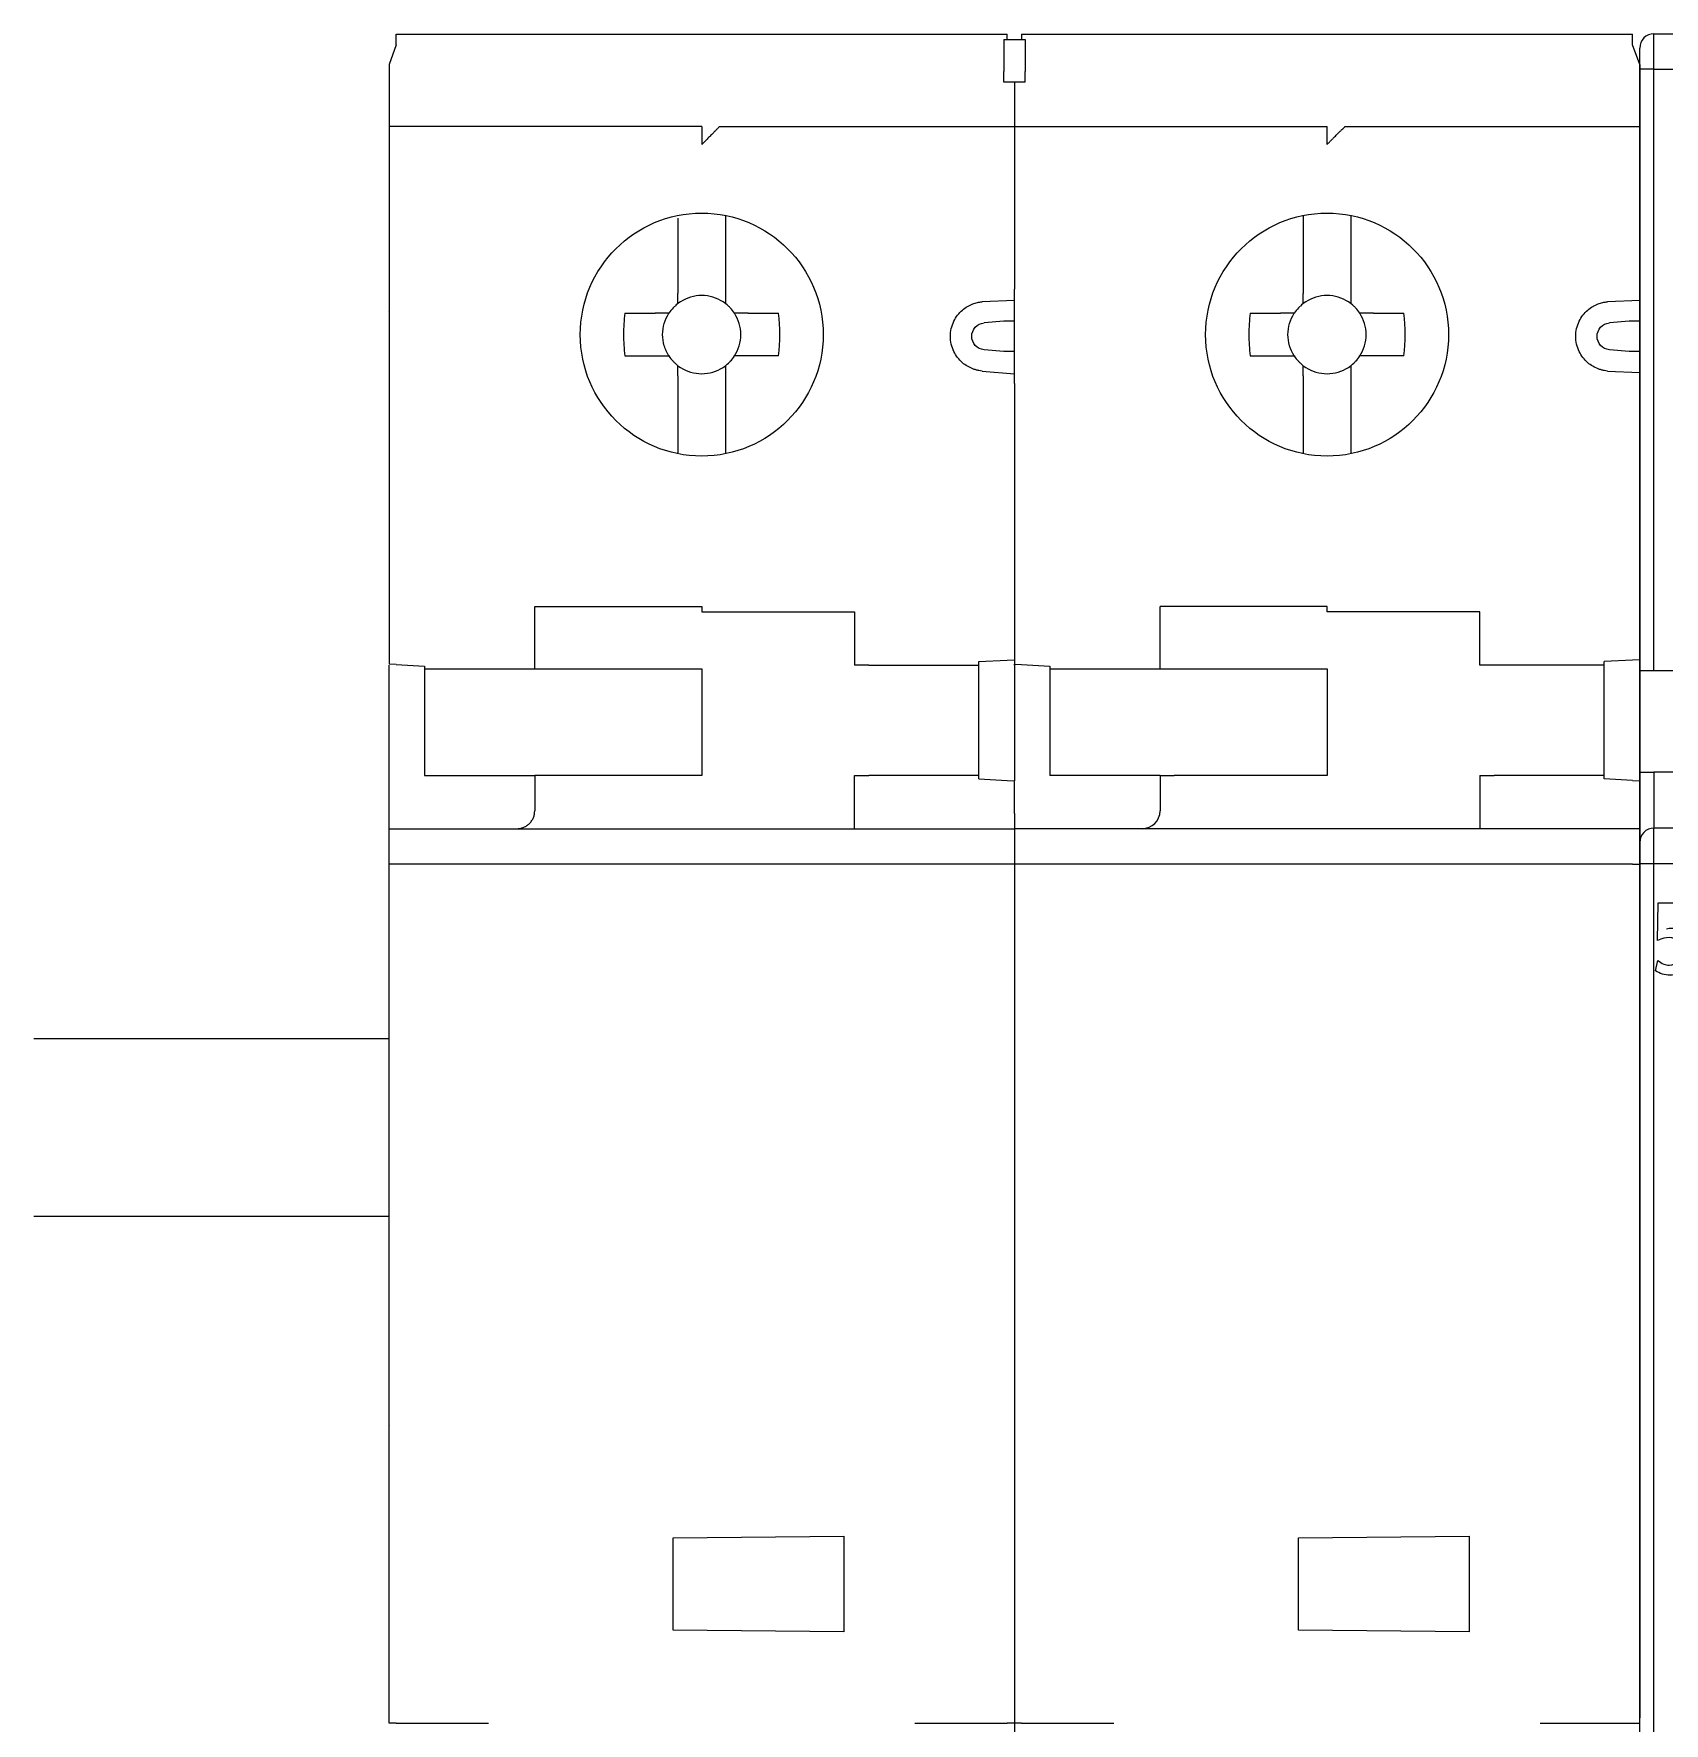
# Model space of a CAD drawing. Header units: millimetres. Extents: x 1359 to 3577, y 1333 to 3557.
# Drawn here: x 1645.37 to 1691.26, y 2764.81 to 2812.34 of the extents above; entities that cross this region are included whole.
import ezdxf

# ---------------------------------------------------------------- set-up
doc = ezdxf.new("R2010")
doc.units = ezdxf.units.MM
doc.layers.add('000-PI-Oprema', color=30, linetype='Continuous', lineweight=5)
doc.layers.add('002-PI-Kabelska kanalica', color=150, linetype='Continuous')

# ---------------------------------------------------------------- blocks, each defined once
blk = doc.blocks.new('5SY4206')
at = {"layer": '000-PI-Oprema', "color": 0, "lineweight": 0}
for p, q in [((27361.324, 37303.305), (27366.124, 37303.305)), ((27366.124, 37303.305), (27373.744, 37303.305)), ((27373.744, 37303.305), (27378.524, 37303.305)), ((27378.924, 37303.305), (27383.724, 37303.305)), ((27383.724, 37303.305), (27391.344, 37303.305)), ((27391.344, 37303.305), (27396.124, 37303.305)), ((27361.324, 37303.004), (27361.124, 37302.455)), ((27378.424, 37303.155), (27378.524, 37303.155)), ((27378.524, 37303.155), (27378.924, 37303.155)), ((27378.924, 37303.155), (27379.024, 37303.155)), ((27396.324, 37302.455), (27396.124, 37303.005)), ((27361.124, 37302.455), (27361.124, 37299.855)), ((27396.324, 37302.455), (27396.324, 37299.855)), ((27378.424, 37301.955), (27378.424, 37302.255)), ((27379.024, 37301.955), (27378.424, 37301.955)), ((27378.724, 37301.955), (27378.724, 37296.135)), ((27379.024, 37301.955), (27379.024, 37302.255)), ((27369.924, 37300.705), (27361.124, 37300.705)), ((27370.424, 37300.705), (27378.524, 37300.705)), ((27378.524, 37300.705), (27387.524, 37300.705)), ((27388.024, 37300.705), (27396.324, 37300.705)), ((27361.124, 37299.855), (27361.124, 37285.584)), ((27396.324, 37299.855), (27396.324, 37296.135)), ((27369.249, 37298.131), (27369.249, 37296.011)), ((27370.599, 37298.131), (27370.599, 37298.206)), ((27370.599, 37296.011), (27370.599, 37298.131)), ((27386.849, 37298.206), (27386.849, 37298.131)), ((27386.849, 37298.131), (27386.849, 37296.011)), ((27388.199, 37298.131), (27388.199, 37298.206)), ((27388.199, 37296.011), (27388.199, 37298.131)), ((27378.724, 37293.475), (27378.724, 37296.135)), ((27369.249, 37295.724), (27369.249, 37296.011)), ((27370.599, 37295.724), (27370.599, 37296.011)), ((27378.724, 37295.818), (27377.818, 37295.78)), ((27386.849, 37295.724), (27386.849, 37296.011)), ((27388.199, 37295.724), (27388.199, 37296.011)), ((27396.324, 37295.818), (27395.418, 37295.78)), ((27361.124, 37295.505), (27361.119, 37295.491)), ((27367.76, 37295.455), (27368.618, 37295.455)), ((27371.23, 37295.455), (27372.088, 37295.455)), ((27378.424, 37295.231), (27377.87, 37295.182)), ((27385.36, 37295.455), (27386.218, 37295.455)), ((27388.83, 37295.455), (27389.688, 37295.455)), ((27396.024, 37295.231), (27395.47, 37295.182)), ((27396.324, 37295.231), (27396.324, 37294.379)), ((27367.76, 37294.255), (27368.618, 37294.255)), ((27372.088, 37294.255), (27371.23, 37294.255)), ((27378.424, 37294.379), (27377.87, 37294.428)), ((27385.36, 37294.255), (27386.218, 37294.255)), ((27389.688, 37294.255), (27388.83, 37294.255)), ((27396.024, 37294.379), (27395.47, 37294.428)), ((27369.249, 37293.699), (27369.249, 37293.986)), ((27370.599, 37293.699), (27370.599, 37293.986)), ((27377.818, 37293.83), (27378.724, 37293.751)), ((27386.849, 37293.699), (27386.849, 37293.986)), ((27388.199, 37293.699), (27388.199, 37293.986)), ((27395.418, 37293.83), (27396.324, 37293.792)), ((27369.249, 37293.699), (27369.249, 37291.579)), ((27370.599, 37291.579), (27370.599, 37293.699)), ((27378.724, 37293.475), (27378.724, 37285.707)), ((27386.849, 37293.699), (27386.849, 37291.579)), ((27388.199, 37291.579), (27388.199, 37293.699)), ((27396.324, 37293.475), (27396.324, 37285.707)), ((27369.249, 37291.579), (27369.249, 37291.504)), ((27370.599, 37291.504), (27370.599, 37291.579)), ((27386.849, 37291.579), (27386.849, 37291.504)), ((27388.199, 37291.504), (27388.199, 37291.579)), ((27361.124, 37289.555), (27361.119, 37289.56)), ((27396.329, 37289.355), (27396.324, 37289.355)), ((27365.224, 37287.205), (27369.924, 37287.205)), ((27365.224, 37285.455), (27365.224, 37287.205)), ((27369.924, 37287.205), (27369.924, 37287.055)), ((27387.524, 37287.205), (27382.824, 37287.205)), ((27382.824, 37285.455), (27382.824, 37287.205)), ((27387.524, 37287.055), (27387.524, 37287.205)), ((27369.924, 37287.055), (27374.224, 37287.055)), ((27374.224, 37287.055), (27374.224, 37285.555)), ((27391.824, 37287.055), (27387.524, 37287.055)), ((27391.824, 37285.555), (27391.824, 37287.055)), ((27377.724, 37285.655), (27378.524, 37285.697)), ((27377.724, 37285.555), (27377.724, 37285.655)), ((27378.524, 37285.697), (27378.724, 37285.707)), ((27378.724, 37285.707), (27378.724, 37285.584)), ((27396.124, 37285.697), (27395.324, 37285.655)), ((27395.324, 37285.555), (27395.324, 37285.655)), ((27396.324, 37285.707), (27396.124, 37285.697)), ((27396.324, 37285.707), (27396.324, 37282.303)), ((27361.324, 37285.573), (27361.124, 37285.584)), ((27361.124, 37281.379), (27361.124, 37285.555)), ((27361.324, 37285.573), (27362.124, 37285.531)), ((27362.124, 37285.531), (27362.124, 37285.455)), ((27362.124, 37285.455), (27365.224, 37285.455)), ((27362.124, 37285.455), (27362.124, 37282.455)), ((27365.224, 37285.455), (27365.624, 37285.455)), ((27365.624, 37285.455), (27369.924, 37285.455)), ((27369.924, 37285.455), (27369.924, 37282.455)), ((27374.624, 37285.555), (27374.224, 37285.555)), ((27374.624, 37285.555), (27377.724, 37285.555)), ((27377.724, 37282.455), (27377.724, 37285.555)), ((27378.724, 37285.584), (27378.924, 37285.573)), ((27378.724, 37285.555), (27378.724, 37285.584)), ((27378.724, 37285.555), (27378.724, 37282.303)), ((27378.924, 37285.573), (27379.724, 37285.531)), ((27379.724, 37285.531), (27379.724, 37285.455)), ((27379.724, 37285.455), (27382.824, 37285.455)), ((27379.724, 37285.455), (27379.724, 37282.455)), ((27382.824, 37285.455), (27383.224, 37285.455)), ((27383.224, 37285.455), (27387.524, 37285.455)), ((27387.524, 37285.455), (27387.524, 37282.455)), ((27392.224, 37285.555), (27391.824, 37285.555)), ((27395.324, 37285.555), (27392.224, 37285.555)), ((27395.324, 37282.455), (27395.324, 37285.555)), ((27396.324, 37284.755), (27396.329, 37284.755)), ((27361.119, 37284.55), (27361.124, 37284.555)), ((27362.124, 37282.455), (27365.224, 37282.455)), ((27365.624, 37282.455), (27365.224, 37282.455)), ((27365.224, 37282.455), (27365.224, 37281.455)), ((27369.924, 37282.455), (27365.624, 37282.455)), ((27374.224, 37282.455), (27374.624, 37282.455)), ((27374.224, 37280.955), (27374.224, 37282.455)), ((27377.724, 37282.455), (27374.624, 37282.455)), ((27377.724, 37282.355), (27377.724, 37282.455)), ((27377.724, 37282.355), (27378.524, 37282.313)), ((27382.824, 37282.455), (27379.724, 37282.455)), ((27382.824, 37282.455), (27383.224, 37282.455)), ((27382.824, 37282.455), (27382.824, 37281.455)), ((27387.524, 37282.455), (27383.224, 37282.455)), ((27391.824, 37282.455), (27392.224, 37282.455)), ((27391.824, 37282.455), (27391.824, 37280.955)), ((27395.324, 37282.455), (27392.224, 37282.455)), ((27395.324, 37282.355), (27395.324, 37282.455)), ((27396.124, 37282.313), (27395.324, 37282.355)), ((27378.524, 37282.313), (27378.724, 37282.303)), ((27378.724, 37281.379), (27378.724, 37282.303)), ((27396.124, 37282.313), (27396.324, 37282.303)), ((27396.324, 37282.303), (27396.324, 37280.105)), ((27361.124, 37280.105), (27361.124, 37281.379)), ((27378.724, 37281.379), (27378.724, 37280.105)), ((27361.124, 37280.955), (27378.724, 37280.955)), ((27396.324, 37280.955), (27378.724, 37280.955)), ((27361.124, 37255.788), (27361.124, 37280.105)), ((27378.524, 37279.955), (27361.124, 37279.955)), ((27378.724, 37279.955), (27378.524, 37279.955)), ((27378.724, 37280.105), (27378.724, 37279.955)), ((27396.124, 37279.955), (27378.724, 37279.96)), ((27378.724, 37279.955), (27378.724, 37255.788)), ((27396.124, 37279.955), (27396.324, 37279.955)), ((27396.324, 37280.105), (27396.324, 37255.938)), ((27396.324, 37275.255), (27396.329, 37275.255)), ((27361.119, 37275.05), (27361.124, 37275.055)), ((27361.124, 37273.505), (27361.119, 37273.505)), ((27361.124, 37272.905), (27361.119, 37272.91)), ((27396.329, 37272.91), (27396.324, 37272.905)), ((27361.124, 37265.803), (27361.122, 37265.808)), ((27396.324, 37265.505), (27396.329, 37265.5)), ((27396.324, 37264.255), (27396.329, 37264.269)), ((27361.119, 37264.169), (27361.124, 37264.155)), ((27369.124, 37261.005), (27373.924, 37261.047)), ((27369.124, 37258.405), (27369.124, 37261.005)), ((27373.924, 37261.047), (27373.924, 37258.363)), ((27386.724, 37261.005), (27391.524, 37261.047)), ((27386.724, 37258.405), (27386.724, 37261.005)), ((27391.524, 37261.047), (27391.524, 37258.363)), ((27373.924, 37258.363), (27369.124, 37258.405)), ((27391.524, 37258.363), (27386.724, 37258.405)), ((27361.324, 37255.788), (27361.124, 37255.788)), ((27361.324, 37255.788), (27363.924, 37255.788)), ((27375.924, 37255.788), (27378.524, 37255.788)), ((27378.724, 37255.788), (27378.524, 37255.788)), ((27378.724, 37255.788), (27378.724, 37254.546)), ((27378.924, 37255.788), (27378.724, 37255.788)), ((27378.924, 37255.788), (27381.524, 37255.788)), ((27393.524, 37255.788), (27396.124, 37255.788)), ((27396.124, 37255.788), (27396.324, 37255.788))]:
    blk.add_line(p, q, dxfattribs=at)
for centre in [(27369.924, 37294.855), (27387.524, 37294.855)]:
    blk.add_circle(centre, 3.418, dxfattribs=at)
for centre, radius, start, end in [((27369.924, 37294.855), 1.1, 135, 136.9319), ((27369.924, 37294.855), 1.1, 123.0557, 133.0681), ((27369.924, 37294.855), 1.1, 46.9319, 56.9443), ((27369.924, 37294.855), 1.1, 45, 46.9319), ((27369.924, 37294.855), 1.1, 43.0681, 45), ((27387.524, 37294.855), 1.1, 135, 136.9319), ((27387.524, 37294.855), 1.1, 123.0557, 133.0681), ((27387.524, 37294.855), 1.1, 46.9319, 56.9443), ((27387.524, 37294.855), 1.1, 45, 46.9319), ((27387.524, 37294.855), 1.1, 43.0681, 45), ((27369.924, 37294.855), 1.1, 136.9319, 146.9443), ((27369.924, 37294.855), 1.1, 33.0557, 43.0681), ((27387.524, 37294.855), 1.1, 136.9319, 146.9443), ((27387.524, 37294.855), 1.1, 33.0557, 43.0681), ((27369.924, 37294.855), 1.1, 213.0557, 223.0681), ((27369.924, 37294.855), 1.1, 316.9319, 326.9443), ((27387.524, 37294.855), 1.1, 213.0557, 223.0681), ((27387.524, 37294.855), 1.1, 316.9319, 326.9443), ((27369.924, 37294.855), 1.1, 226.9319, 236.9443), ((27369.924, 37294.855), 1.1, 303.0557, 313.0681), ((27369.924, 37294.855), 1.1, 313.0681, 315), ((27369.924, 37294.855), 1.1, 315, 316.9319), ((27387.524, 37294.855), 1.1, 226.9319, 236.9443), ((27387.524, 37294.855), 1.1, 303.0557, 313.0681), ((27387.524, 37294.855), 1.1, 313.0681, 315), ((27387.524, 37294.855), 1.1, 315, 316.9319), ((27382.324, 37281.455), 0.5, 270, 0)]:
    blk.add_arc(centre, radius, start, end, dxfattribs=at)
for points, knots in [([(27361.324, 37303.004), (27361.324, 37303.03), (27361.324, 37303.086), (27361.324, 37303.16), (27361.324, 37303.226), (27361.324, 37303.271), (27361.324, 37303.3), (27361.324, 37303.303), (27361.324, 37303.305)], [0.2613825, 0.2613825, 0.2613825, 0.2613825, 0.3685854, 0.5000663, 0.6285535, 0.7600358, 0.8779631, 1, 1, 1, 1]), ([(27378.524, 37303.155), (27378.524, 37303.156), (27378.524, 37303.212), (27378.524, 37303.279), (27378.524, 37303.296), (27378.524, 37303.305)], [0, 0, 0, 0, 0.010834, 0.505413, 1, 1, 1, 1]), ([(27378.924, 37303.305), (27378.924, 37303.296), (27378.924, 37303.279), (27378.924, 37303.212), (27378.924, 37303.156), (27378.924, 37303.155)], [0, 0, 0, 0, 0.494587, 0.989166, 1, 1, 1, 1]), ([(27396.124, 37303.005), (27396.124, 37303.062), (27396.124, 37303.115), (27396.124, 37303.251), (27396.124, 37303.305), (27396.124, 37303.305)], [0.262243, 0.262243, 0.262243, 0.262243, 0.5, 0.5, 1, 1, 1, 1]), ([(27378.424, 37303.155), (27378.424, 37303.136), (27378.424, 37303.081), (27378.424, 37302.967), (27378.424, 37302.808), (27378.424, 37302.63), (27378.424, 37302.444), (27378.424, 37302.318), (27378.424, 37302.255)], [0.287427, 0.287427, 0.287427, 0.287427, 0.3699948, 0.5001298, 0.629921, 0.7600558, 0.879771, 1, 1, 1, 1]), ([(27379.024, 37303.155), (27379.024, 37303.106), (27379.024, 37303.041), (27379.024, 37302.777), (27379.024, 37302.517), (27379.024, 37302.255)], [0.2858647, 0.2858647, 0.2858647, 0.2858647, 0.5, 0.5, 1, 1, 1, 1]), ([(27369.924, 37300.705), (27369.924, 37300.704), (27369.924, 37300.702), (27369.924, 37300.69), (27369.924, 37300.667), (27369.924, 37300.626), (27369.924, 37300.562), (27369.924, 37300.482), (27369.924, 37300.393), (27369.924, 37300.3), (27369.924, 37300.237), (27369.924, 37300.205)], [0, 0, 0, 0, 0.080758, 0.160392, 0.240099, 0.368585, 0.500066, 0.628554, 0.760036, 0.877963, 1, 1, 1, 1]), ([(27370.424, 37300.705), (27370.424, 37300.704), (27370.422, 37300.703), (27370.413, 37300.694), (27370.398, 37300.679), (27370.377, 37300.658), (27370.35, 37300.631), (27370.317, 37300.597), (27370.27, 37300.55), (27370.203, 37300.484), (27370.122, 37300.402), (27370.027, 37300.308), (27369.962, 37300.243), (27369.924, 37300.205)], [0, 0, 0, 0, 0.056117, 0.113833, 0.173777, 0.236509, 0.302522, 0.372235, 0.446007, 0.56933, 0.712859, 0.83153, 1, 1, 1, 1]), ([(27387.524, 37300.205), (27387.524, 37300.336), (27387.524, 37300.466), (27387.524, 37300.651), (27387.524, 37300.705), (27387.524, 37300.705)], [0, 0, 0, 0, 0.5, 0.5, 1, 1, 1, 1]), ([(27387.524, 37300.205), (27387.546, 37300.227), (27387.589, 37300.27), (27387.654, 37300.334), (27387.725, 37300.406), (27387.802, 37300.482), (27387.878, 37300.558), (27387.941, 37300.622), (27387.988, 37300.668), (27388.019, 37300.699), (27388.022, 37300.703), (27388.024, 37300.705)], [0, 0, 0, 0, 0.097283, 0.192791, 0.287384, 0.42418, 0.554334, 0.675821, 0.789691, 0.896334, 1, 1, 1, 1]), ([(27396.324, 37296.134), (27396.324, 37296.133), (27396.324, 37296.132), (27396.324, 37296.118), (27396.324, 37296.097), (27396.324, 37296.057), (27396.324, 37295.988), (27396.324, 37295.875), (27396.324, 37295.737), (27396.324, 37295.579), (27396.324, 37295.409), (27396.324, 37295.29), (27396.324, 37295.231)], [0, 0, 0, 0, 0.062572, 0.124512, 0.186422, 0.248903, 0.373491, 0.498598, 0.623567, 0.749199, 0.874318, 1, 1, 1, 1]), ([(27370.524, 37295.777), (27370.347, 37295.892), (27370.136, 37295.955), (27369.713, 37295.955), (27369.502, 37295.892), (27369.324, 37295.777)], [0, 0, 0, 0, 0.5, 0.5, 1, 1, 1, 1]), ([(27377.818, 37293.83), (27377.787, 37293.833), (27377.727, 37293.84), (27377.638, 37293.861), (27377.527, 37293.898), (27377.398, 37293.961), (27377.252, 37294.066), (27377.121, 37294.204), (27377.012, 37294.382), (27376.94, 37294.584), (27376.916, 37294.805), (27376.94, 37295.025), (27377.012, 37295.228), (27377.121, 37295.405), (27377.252, 37295.544), (27377.398, 37295.649), (27377.541, 37295.718), (27377.682, 37295.763), (27377.772, 37295.774), (27377.818, 37295.78)], [0, 0, 0, 0, 0.031513, 0.062833, 0.094232, 0.152293, 0.210532, 0.279327, 0.348301, 0.424071, 0.50002, 0.57579, 0.651739, 0.720534, 0.789508, 0.84757, 0.905809, 0.95275, 1, 1, 1, 1]), ([(27388.124, 37295.777), (27387.947, 37295.892), (27387.736, 37295.955), (27387.313, 37295.955), (27387.102, 37295.892), (27386.924, 37295.777)], [0, 0, 0, 0, 0.5, 0.5, 1, 1, 1, 1]), ([(27395.418, 37293.83), (27395.387, 37293.833), (27395.327, 37293.84), (27395.238, 37293.861), (27395.127, 37293.898), (27394.998, 37293.961), (27394.852, 37294.066), (27394.721, 37294.204), (27394.612, 37294.382), (27394.54, 37294.584), (27394.516, 37294.805), (27394.54, 37295.025), (27394.612, 37295.228), (27394.721, 37295.405), (27394.852, 37295.544), (27394.998, 37295.649), (27395.141, 37295.718), (27395.282, 37295.763), (27395.372, 37295.774), (27395.418, 37295.78)], [0, 0, 0, 0, 0.031513, 0.062833, 0.094232, 0.152293, 0.210532, 0.279327, 0.348301, 0.424071, 0.50002, 0.57579, 0.651739, 0.720534, 0.789508, 0.84757, 0.905809, 0.95275, 1, 1, 1, 1]), ([(27367.76, 37295.455), (27367.736, 37295.256), (27367.712, 37294.855), (27367.736, 37294.454), (27367.76, 37294.255), (27367.76, 37294.255)], [-0.000008, -0.000008, -0.000008, -0.000008, 0.499992, 0.999992, 1, 1, 1, 1]), ([(27371.23, 37295.455), (27371.163, 37295.455), (27371.038, 37295.455), (27370.906, 37295.455), (27370.846, 37295.455)], [0, 0, 0, 0, 0.54278, 1, 1, 1, 1]), ([(27377.87, 37294.428), (27377.777, 37294.436), (27377.687, 37294.48), (27377.56, 37294.618), (27377.524, 37294.711), (27377.524, 37294.899), (27377.56, 37294.992), (27377.687, 37295.13), (27377.777, 37295.174), (27377.87, 37295.182)], [0, 0, 0, 0, 0.25, 0.25, 0.5, 0.5, 0.75, 0.75, 1, 1, 1, 1]), ([(27378.724, 37295.231), (27378.724, 37295.231), (27378.692, 37295.231), (27378.581, 37295.231), (27378.503, 37295.231), (27378.424, 37295.231)], [0, 0, 0, 0, 0.5, 0.5, 1, 1, 1, 1]), ([(27385.36, 37295.455), (27385.336, 37295.256), (27385.312, 37294.855), (27385.336, 37294.454), (27385.36, 37294.255), (27385.36, 37294.255)], [0, 0, 0, 0, 0.5, 1, 1.000008, 1.000008, 1.000008, 1.000008]), ([(27388.83, 37295.455), (27388.763, 37295.455), (27388.638, 37295.455), (27388.506, 37295.455), (27388.446, 37295.455)], [0, 0, 0, 0, 0.54278, 1, 1, 1, 1]), ([(27395.47, 37294.428), (27395.377, 37294.436), (27395.287, 37294.48), (27395.16, 37294.618), (27395.124, 37294.711), (27395.124, 37294.899), (27395.16, 37294.992), (27395.287, 37295.13), (27395.377, 37295.174), (27395.47, 37295.182)], [0, 0, 0, 0, 0.25, 0.25, 0.5, 0.5, 0.75, 0.75, 1, 1, 1, 1]), ([(27396.324, 37295.231), (27396.324, 37295.231), (27396.292, 37295.231), (27396.181, 37295.231), (27396.103, 37295.231), (27396.024, 37295.231)], [0, 0, 0, 0, 0.5, 0.5, 1, 1, 1, 1]), ([(27369.002, 37294.255), (27369.004, 37294.256), (27369.002, 37294.255), (27369.002, 37294.255), (27369.002, 37294.255), (27369.002, 37294.256), (27369.002, 37294.256), (27369.001, 37294.258), (27368.999, 37294.26), (27368.996, 37294.265), (27368.99, 37294.275), (27368.978, 37294.294), (27368.955, 37294.334), (27368.913, 37294.417), (27368.848, 37294.591), (27368.824, 37294.749), (27368.824, 37294.855)], [0, 0, 0, 0, 0.000244, 0.000244, 0.000488, 0.000977, 0.001953, 0.003906, 0.007813, 0.015625, 0.03125, 0.0625, 0.125, 0.25, 0.5, 1, 1, 1, 1]), ([(27386.602, 37294.255), (27386.602, 37294.255), (27386.487, 37294.432), (27386.424, 37294.644), (27386.424, 37294.855)], [0, 0, 0, 0, 0.0000079, 0.5000079, 0.5000079, 0.5000079, 0.5000079]), ([(27368.618, 37294.255), (27368.686, 37294.255), (27368.81, 37294.255), (27368.942, 37294.255), (27369.002, 37294.255)], [0, 0, 0, 0, 0.54278, 1, 1, 1, 1]), ([(27371.23, 37294.255), (27371.163, 37294.255), (27371.039, 37294.255), (27370.907, 37294.255), (27370.846, 37294.255)], [0, 0, 0, 0, 0.540007, 1, 1, 1, 1]), ([(27378.724, 37294.379), (27378.724, 37294.379), (27378.695, 37294.379), (27378.578, 37294.379), (27378.495, 37294.379), (27378.424, 37294.379)], [0, 0, 0, 0, 0.5, 0.5, 1, 1, 1, 1]), ([(27386.218, 37294.255), (27386.286, 37294.255), (27386.41, 37294.255), (27386.542, 37294.255), (27386.602, 37294.255)], [0, 0, 0, 0, 0.54278, 1, 1, 1, 1]), ([(27388.83, 37294.255), (27388.763, 37294.255), (27388.639, 37294.255), (27388.507, 37294.255), (27388.446, 37294.255)], [0, 0, 0, 0, 0.540007, 1, 1, 1, 1]), ([(27396.324, 37294.379), (27396.324, 37294.379), (27396.295, 37294.379), (27396.178, 37294.379), (27396.095, 37294.379), (27396.024, 37294.379)], [0, 0, 0, 0, 0.5, 0.5, 1, 1, 1, 1]), ([(27396.324, 37294.379), (27396.324, 37294.349), (27396.324, 37294.29), (27396.324, 37294.202), (27396.324, 37294.116), (27396.324, 37294.005), (27396.324, 37293.873), (27396.324, 37293.736), (27396.324, 37293.622), (27396.324, 37293.539), (27396.324, 37293.486), (27396.324, 37293.479), (27396.324, 37293.476)], [0, 0, 0, 0, 0.06314, 0.125631, 0.188079, 0.251095, 0.376332, 0.501694, 0.62641, 0.751388, 0.875439, 1, 1, 1, 1]), ([(27369.324, 37293.933), (27369.502, 37293.818), (27369.713, 37293.755), (27370.136, 37293.755), (27370.347, 37293.818), (27370.524, 37293.933)], [0, 0, 0, 0, 0.5, 0.5, 1, 1, 1, 1]), ([(27386.924, 37293.933), (27387.102, 37293.818), (27387.313, 37293.755), (27387.736, 37293.755), (27387.947, 37293.818), (27388.124, 37293.933)], [0, 0, 0, 0, 0.5, 0.5, 1, 1, 1, 1]), ([(27364.724, 37280.955), (27364.745, 37280.956), (27364.782, 37280.957), (27364.835, 37280.967), (27364.878, 37280.979), (27364.935, 37281), (27365.003, 37281.036), (27365.08, 37281.099), (27365.142, 37281.175), (27365.189, 37281.264), (27365.219, 37281.358), (27365.222, 37281.423), (27365.224, 37281.455)], [0, 0, 0, 0, 0.090538, 0.168629, 0.234274, 0.28748, 0.430983, 0.554467, 0.680811, 0.79553, 0.900937, 1, 1, 1, 1]), ([(27378.724, 37280.055), (27378.724, 37280.051), (27378.724, 37280.045), (27378.724, 37279.977), (27378.724, 37279.96)], [0, 0, 0, 0, 0.751055, 1, 1, 1, 1]), ([(27396.324, 37280.105), (27396.324, 37280.104), (27396.324, 37280.102), (27396.324, 37280.086), (27396.324, 37280.058), (27396.324, 37280.014), (27396.324, 37279.975), (27396.324, 37279.955)], [0, 0, 0, 0, 0.169382, 0.332374, 0.500748, 0.7482, 1, 1, 1, 1])]:
    blk.add_open_spline(points, degree=3, knots=knots, dxfattribs=at)
for points in [[(27369.146, 37295.633), (27369.155, 37295.642), (27369.164, 37295.65), (27369.173, 37295.659)], [(27386.746, 37295.633), (27386.755, 37295.642), (27386.764, 37295.65), (27386.773, 37295.659)], [(27369.002, 37295.455), (27368.868, 37295.455), (27368.742, 37295.455), (27368.618, 37295.455)], [(27368.824, 37294.855), (27368.824, 37295.066), (27368.887, 37295.278), (27369.002, 37295.455)], [(27371.024, 37294.855), (27371.024, 37295.067), (27370.962, 37295.278), (27370.846, 37295.455)], [(27372.088, 37294.255), (27372.136, 37294.653), (27372.136, 37295.057), (27372.088, 37295.455)], [(27386.602, 37295.455), (27386.468, 37295.455), (27386.342, 37295.455), (27386.218, 37295.455)], [(27386.424, 37294.855), (27386.424, 37295.066), (27386.487, 37295.278), (27386.602, 37295.455)], [(27388.624, 37294.855), (27388.624, 37295.067), (27388.562, 37295.278), (27388.446, 37295.455)], [(27389.688, 37294.255), (27389.736, 37294.653), (27389.736, 37295.057), (27389.688, 37295.455)], [(27370.846, 37294.255), (27370.962, 37294.432), (27371.024, 37294.643), (27371.024, 37294.855)], [(27388.446, 37294.255), (27388.562, 37294.432), (27388.624, 37294.643), (27388.624, 37294.855)], [(27369.146, 37294.077), (27369.138, 37294.086), (27369.129, 37294.095), (27369.121, 37294.104)], [(27369.173, 37294.051), (27369.164, 37294.06), (27369.155, 37294.068), (27369.146, 37294.077)], [(27386.746, 37294.077), (27386.738, 37294.086), (27386.729, 37294.095), (27386.721, 37294.104)], [(27386.773, 37294.051), (27386.764, 37294.06), (27386.755, 37294.068), (27386.746, 37294.077)]]:
    blk.add_open_spline(points, degree=3, dxfattribs=at)
blk = doc.blocks.new('5ST3062')
at = {"layer": '000-PI-Oprema', "color": 0, "linetype": 'ByBlock', "lineweight": 0}
for p, q in [((57363.241, 48570.044), (57363.241, 48570.644)), ((57363.641, 48571.044), (57371.741, 48571.044)), ((57363.641, 48570.044), (57363.641, 48571.044)), ((57363.241, 48553.119), (57363.241, 48570.044)), ((57363.641, 48570.044), (57363.241, 48570.044)), ((57363.641, 48553.119), (57363.641, 48570.044)), ((57363.641, 48570.044), (57371.741, 48570.044)), ((57363.641, 48553.119), (57363.241, 48553.119)), ((57363.241, 48552.844), (57363.241, 48553.119)), ((57371.741, 48553.119), (57363.641, 48553.119)), ((57363.241, 48550.269), (57363.241, 48552.844)), ((57363.241, 48548.294), (57363.241, 48550.269)), ((57363.241, 48550.269), (57363.641, 48550.269)), ((57371.741, 48550.269), (57363.641, 48550.269)), ((57363.641, 48550.269), (57363.641, 48548.694)), ((57363.241, 48547.694), (57363.241, 48548.294)), ((57371.741, 48548.694), (57363.641, 48548.694)), ((57363.641, 48547.694), (57363.641, 48548.694)), ((57363.241, 48521.083), (57363.241, 48547.694)), ((57363.641, 48547.694), (57363.241, 48547.694)), ((57363.641, 48521.337), (57363.641, 48547.694)), ((57371.741, 48547.694), (57363.641, 48547.694)), ((57363.74, 48545.535), (57363.764, 48546.594)), ((57363.764, 48546.594), (57364.575, 48546.594)), ((57363.683, 48544.684), (57363.751, 48544.972))]:
    blk.add_line(p, q, dxfattribs=at)
for centre in [(57363.641, 48570.644), (57363.641, 48548.294)]:
    blk.add_arc(centre, 0.4, 90, 180, dxfattribs=at)
for points, knots in [([(57363.994, 48545.865), (57364.046, 48545.88), (57364.098, 48545.886), (57364.3, 48545.886), (57364.417, 48545.832), (57364.584, 48545.609), (57364.626, 48545.45), (57364.626, 48545.031), (57364.578, 48544.86), (57364.391, 48544.619), (57364.264, 48544.561), (57363.947, 48544.561), (57363.808, 48544.602), (57363.683, 48544.684)], [0, 0, 0, 0, 0.060999, 0.060999, 0.245846, 0.245846, 0.438646, 0.438646, 0.644032, 0.644032, 0.829922, 0.829922, 1, 1, 1, 1]), ([(57363.751, 48544.972), (57363.865, 48544.884), (57363.972, 48544.841), (57364.174, 48544.841), (57364.249, 48544.884), (57364.349, 48545.045), (57364.373, 48545.139), (57364.373, 48545.36), (57364.349, 48545.446), (57364.251, 48545.581), (57364.174, 48545.617), (57363.975, 48545.617), (57363.866, 48545.59), (57363.74, 48545.535)], [0, 0, 0, 0, 0.183777, 0.183777, 0.364802, 0.364802, 0.526509, 0.526509, 0.682114, 0.682114, 0.849904, 0.849904, 1, 1, 1, 1])]:
    blk.add_open_spline(points, degree=3, knots=knots, dxfattribs=at)

msp = doc.modelspace()

# ---------------------------------------------------------------- linework, layer by layer
at = {"layer": '002-PI-Kabelska kanalica', "color": 0, "linetype": 'ByBlock', "lineweight": 0, "ltscale": 0.25}
for points in [[(1645.371, 2784.076), (1655.366, 2784.076)], [(1645.371, 2779.076), (1655.366, 2779.076)]]:
    msp.add_lwpolyline(points, dxfattribs=at)

# ---------------------------------------------------------------- block references
for name, p in [('5ST3062', (-55672.67, -45758.7)), ('5SY4206', (-25705.753, -34490.974))]:
    msp.add_blockref(name, p, dxfattribs=at)

doc.saveas('drawing.dxf')
